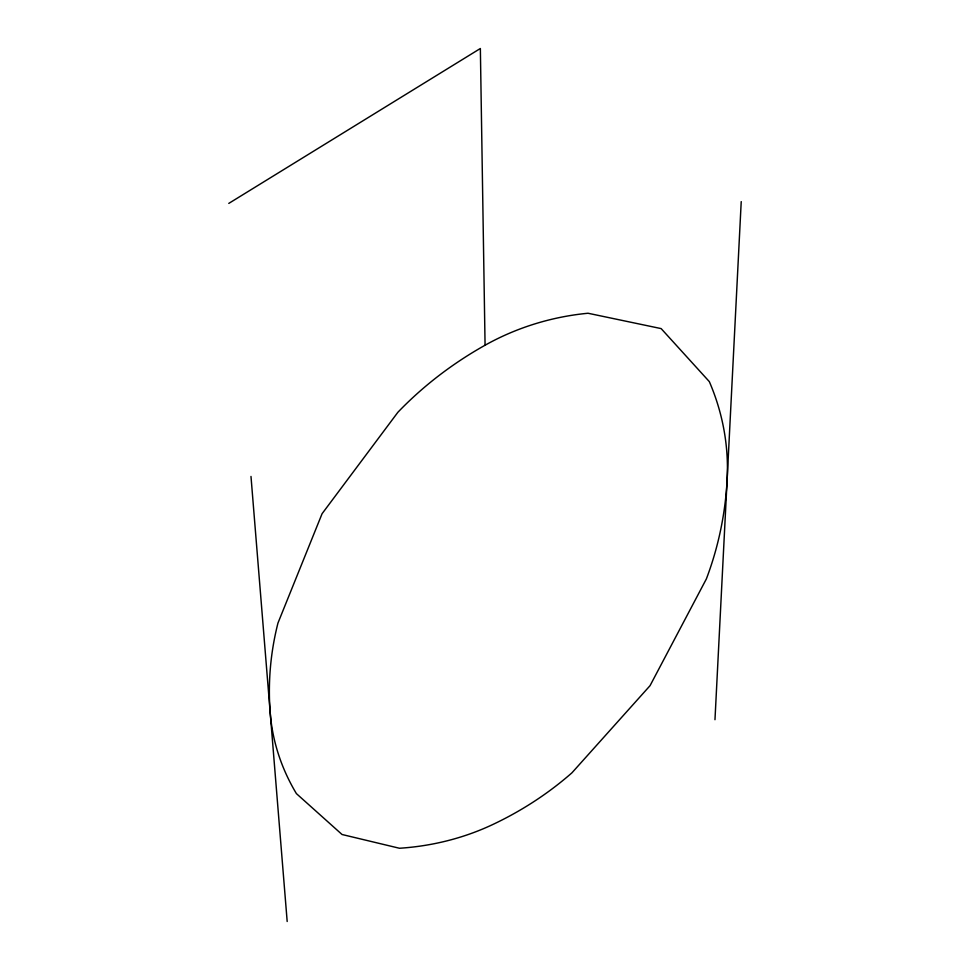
<?xml version="1.0" encoding="UTF-8"?>
<svg xmlns="http://www.w3.org/2000/svg" width="970" height="970" viewBox="0 0 970 970"><rect width="100%" height="100%" fill="white"/><g stroke="black" fill="none" stroke-linecap="round" stroke-linejoin="round"><path stroke-width="1.45" d="M714.975 719.704L741.226 201.614M228.774 203.409L480.356 48.5L485.073 345.223A373.086 328.854 -4.9 0 0 397.882 412.274L322.076 513.712L277.966 623.043A364.393 316.147 -1.4 0 0 270.278 713.593A230.229 199.759 5.5 0 0 296.396 793.605L342.046 834.503L399.458 848.253A249.169 219.268 13.6 0 0 492.687 824.561A379.367 340.07 20.3 0 0 571.936 772.823L650.045 685.669L706.366 578.932A387.418 355.529 21.1 0 0 727.16 479.18A246.477 229.005 8.9 0 0 709.325 381.622L661.14 328.6L588.014 313.249A243.506 221.596 -2.5 0 0 485.073 345.223M250.987 476.44L287.181 921.5"/></g></svg>
